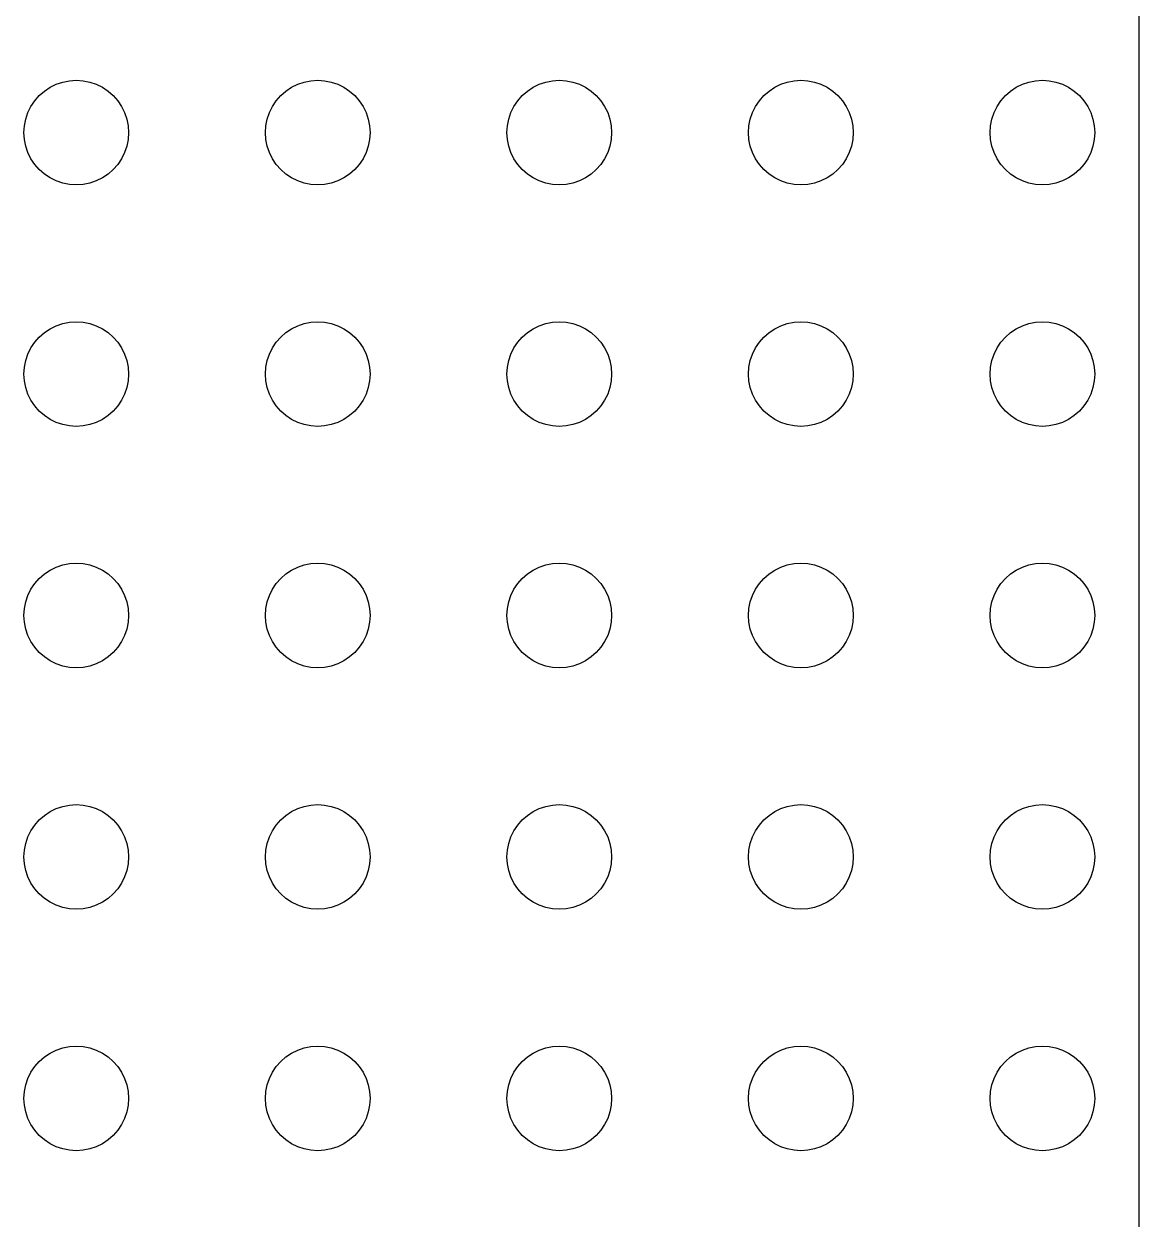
# Model space of a CAD drawing. Header units: metres. Extents: x -149 to 149, y -149 to 149.
# Drawn here: x 79.2 to 148.5, y 0 to 74.3 of the extents above; entities that cross this region are included whole.
import ezdxf

# ---------------------------------------------------------------- set-up
doc = ezdxf.new("R2010")
doc.units = ezdxf.units.M

msp = doc.modelspace()

# ---------------------------------------------------------------- linework, layer by layer
for p, q in [((148.505, -143.505), (148.505, 143.505)), ((81.2563, 70.5026), (81.6588, 70.6393)), ((81.6588, 70.6393), (82.0758, 70.7222)), ((82.0758, 70.7222), (82.5, 70.75)), ((82.5, 70.75), (82.9242, 70.7222)), ((82.9242, 70.7222), (83.3412, 70.6393)), ((83.3412, 70.6393), (83.7437, 70.5026)), ((96.2563, 70.5026), (96.6588, 70.6393)), ((96.6588, 70.6393), (97.0758, 70.7222)), ((97.0758, 70.7222), (97.5, 70.75)), ((97.5, 70.75), (97.9242, 70.7222)), ((97.9242, 70.7222), (98.3412, 70.6393)), ((98.3412, 70.6393), (98.7437, 70.5026)), ((111.256, 70.5026), (111.659, 70.6393)), ((111.659, 70.6393), (112.076, 70.7222)), ((112.076, 70.7222), (112.5, 70.75)), ((112.5, 70.75), (112.924, 70.7222)), ((112.924, 70.7222), (113.341, 70.6393)), ((113.341, 70.6393), (113.744, 70.5026)), ((126.256, 70.5026), (126.659, 70.6393)), ((126.659, 70.6393), (127.076, 70.7222)), ((127.076, 70.7222), (127.5, 70.75)), ((127.5, 70.75), (127.924, 70.7222)), ((127.924, 70.7222), (128.341, 70.6393)), ((128.341, 70.6393), (128.744, 70.5026)), ((141.256, 70.5026), (141.659, 70.6393)), ((141.659, 70.6393), (142.076, 70.7222)), ((142.076, 70.7222), (142.5, 70.75)), ((142.5, 70.75), (142.924, 70.7222)), ((142.924, 70.7222), (143.341, 70.6393)), ((143.341, 70.6393), (143.744, 70.5026)), ((79.9216, 69.4785), (80.2019, 69.7981)), ((80.2019, 69.7981), (80.5215, 70.0784)), ((80.5215, 70.0784), (80.875, 70.3146)), ((80.875, 70.3146), (81.2563, 70.5026)), ((83.7437, 70.5026), (84.125, 70.3146)), ((84.125, 70.3146), (84.4785, 70.0784)), ((84.4785, 70.0784), (84.7981, 69.7981)), ((84.7981, 69.7981), (85.0784, 69.4785)), ((94.9216, 69.4785), (95.2019, 69.7981)), ((95.2019, 69.7981), (95.5215, 70.0784)), ((95.5215, 70.0784), (95.875, 70.3146)), ((95.875, 70.3146), (96.2563, 70.5026)), ((98.7437, 70.5026), (99.125, 70.3146)), ((99.125, 70.3146), (99.4785, 70.0784)), ((99.4785, 70.0784), (99.7981, 69.7981)), ((99.7981, 69.7981), (100.078, 69.4785)), ((109.922, 69.4785), (110.202, 69.7981)), ((110.202, 69.7981), (110.522, 70.0784)), ((110.522, 70.0784), (110.875, 70.3146)), ((110.875, 70.3146), (111.256, 70.5026)), ((113.744, 70.5026), (114.125, 70.3146)), ((114.125, 70.3146), (114.478, 70.0784)), ((114.478, 70.0784), (114.798, 69.7981)), ((114.798, 69.7981), (115.078, 69.4785)), ((124.922, 69.4785), (125.202, 69.7981)), ((125.202, 69.7981), (125.522, 70.0784)), ((125.522, 70.0784), (125.875, 70.3146)), ((125.875, 70.3146), (126.256, 70.5026)), ((128.744, 70.5026), (129.125, 70.3146)), ((129.125, 70.3146), (129.478, 70.0784)), ((129.478, 70.0784), (129.798, 69.7981)), ((129.798, 69.7981), (130.078, 69.4785)), ((139.922, 69.4785), (140.202, 69.7981)), ((140.202, 69.7981), (140.522, 70.0784)), ((140.522, 70.0784), (140.875, 70.3146)), ((140.875, 70.3146), (141.256, 70.5026)), ((143.744, 70.5026), (144.125, 70.3146)), ((144.125, 70.3146), (144.478, 70.0784)), ((144.478, 70.0784), (144.798, 69.7981)), ((144.798, 69.7981), (145.078, 69.4785)), ((79.4974, 68.7437), (79.6854, 69.125)), ((79.6854, 69.125), (79.9216, 69.4785)), ((85.0784, 69.4785), (85.3146, 69.125)), ((85.3146, 69.125), (85.5026, 68.7437)), ((94.4974, 68.7437), (94.6854, 69.125)), ((94.6854, 69.125), (94.9216, 69.4785)), ((100.078, 69.4785), (100.315, 69.125)), ((100.315, 69.125), (100.503, 68.7437)), ((109.497, 68.7437), (109.685, 69.125)), ((109.685, 69.125), (109.922, 69.4785)), ((115.078, 69.4785), (115.315, 69.125)), ((115.315, 69.125), (115.503, 68.7437)), ((124.497, 68.7437), (124.685, 69.125)), ((124.685, 69.125), (124.922, 69.4785)), ((130.078, 69.4785), (130.315, 69.125)), ((130.315, 69.125), (130.503, 68.7437)), ((139.497, 68.7437), (139.685, 69.125)), ((139.685, 69.125), (139.922, 69.4785)), ((145.078, 69.4785), (145.315, 69.125)), ((145.315, 69.125), (145.503, 68.7437)), ((79.2778, 67.9242), (79.3607, 68.3412)), ((79.3607, 68.3412), (79.4974, 68.7437)), ((85.5026, 68.7437), (85.6393, 68.3412)), ((85.6393, 68.3412), (85.7222, 67.9242)), ((94.2778, 67.9242), (94.3607, 68.3412)), ((94.3607, 68.3412), (94.4974, 68.7437)), ((100.503, 68.7437), (100.639, 68.3412)), ((100.639, 68.3412), (100.722, 67.9242)), ((109.278, 67.9242), (109.361, 68.3412)), ((109.361, 68.3412), (109.497, 68.7437)), ((115.503, 68.7437), (115.639, 68.3412)), ((115.639, 68.3412), (115.722, 67.9242)), ((124.278, 67.9242), (124.361, 68.3412)), ((124.361, 68.3412), (124.497, 68.7437)), ((130.503, 68.7437), (130.639, 68.3412)), ((130.639, 68.3412), (130.722, 67.9242)), ((139.278, 67.9242), (139.361, 68.3412)), ((139.361, 68.3412), (139.497, 68.7437)), ((145.503, 68.7437), (145.639, 68.3412)), ((145.639, 68.3412), (145.722, 67.9242)), ((79.25, 67.5), (79.2778, 67.9242)), ((85.7222, 67.9242), (85.75, 67.5)), ((94.25, 67.5), (94.2778, 67.9242)), ((100.722, 67.9242), (100.75, 67.5)), ((109.25, 67.5), (109.278, 67.9242)), ((115.722, 67.9242), (115.75, 67.5)), ((124.25, 67.5), (124.278, 67.9242)), ((130.722, 67.9242), (130.75, 67.5)), ((139.25, 67.5), (139.278, 67.9242)), ((145.722, 67.9242), (145.75, 67.5)), ((79.2778, 67.0758), (79.25, 67.5)), ((79.3607, 66.6588), (79.2778, 67.0758)), ((85.7222, 67.0758), (85.6393, 66.6588)), ((85.75, 67.5), (85.7222, 67.0758)), ((94.2778, 67.0758), (94.25, 67.5)), ((94.3607, 66.6588), (94.2778, 67.0758)), ((100.722, 67.0758), (100.639, 66.6588)), ((100.75, 67.5), (100.722, 67.0758)), ((109.278, 67.0758), (109.25, 67.5)), ((109.361, 66.6588), (109.278, 67.0758)), ((115.722, 67.0758), (115.639, 66.6588)), ((115.75, 67.5), (115.722, 67.0758)), ((124.278, 67.0758), (124.25, 67.5)), ((124.361, 66.6588), (124.278, 67.0758)), ((130.722, 67.0758), (130.639, 66.6588)), ((130.75, 67.5), (130.722, 67.0758)), ((139.278, 67.0758), (139.25, 67.5)), ((139.361, 66.6588), (139.278, 67.0758)), ((145.722, 67.0758), (145.639, 66.6588)), ((145.75, 67.5), (145.722, 67.0758)), ((79.4974, 66.2563), (79.3607, 66.6588)), ((79.6854, 65.875), (79.4974, 66.2563)), ((85.5026, 66.2563), (85.3146, 65.875)), ((85.6393, 66.6588), (85.5026, 66.2563)), ((94.4974, 66.2563), (94.3607, 66.6588)), ((94.6854, 65.875), (94.4974, 66.2563)), ((100.503, 66.2563), (100.315, 65.875)), ((100.639, 66.6588), (100.503, 66.2563)), ((109.497, 66.2563), (109.361, 66.6588)), ((109.685, 65.875), (109.497, 66.2563)), ((115.503, 66.2563), (115.315, 65.875)), ((115.639, 66.6588), (115.503, 66.2563)), ((124.497, 66.2563), (124.361, 66.6588)), ((124.685, 65.875), (124.497, 66.2563)), ((130.503, 66.2563), (130.315, 65.875)), ((130.639, 66.6588), (130.503, 66.2563)), ((139.497, 66.2563), (139.361, 66.6588)), ((139.685, 65.875), (139.497, 66.2563)), ((145.503, 66.2563), (145.315, 65.875)), ((145.639, 66.6588), (145.503, 66.2563)), ((79.9216, 65.5215), (79.6854, 65.875)), ((80.2019, 65.2019), (79.9216, 65.5215)), ((85.0784, 65.5215), (84.7981, 65.2019)), ((85.3146, 65.875), (85.0784, 65.5215)), ((94.9216, 65.5215), (94.6854, 65.875)), ((95.2019, 65.2019), (94.9216, 65.5215)), ((100.078, 65.5215), (99.7981, 65.2019)), ((100.315, 65.875), (100.078, 65.5215)), ((109.922, 65.5215), (109.685, 65.875)), ((110.202, 65.2019), (109.922, 65.5215)), ((115.078, 65.5215), (114.798, 65.2019)), ((115.315, 65.875), (115.078, 65.5215)), ((124.922, 65.5215), (124.685, 65.875)), ((125.202, 65.2019), (124.922, 65.5215)), ((130.078, 65.5215), (129.798, 65.2019)), ((130.315, 65.875), (130.078, 65.5215)), ((139.922, 65.5215), (139.685, 65.875)), ((140.202, 65.2019), (139.922, 65.5215)), ((145.078, 65.5215), (144.798, 65.2019)), ((145.315, 65.875), (145.078, 65.5215)), ((80.5215, 64.9216), (80.2019, 65.2019)), ((80.875, 64.6854), (80.5215, 64.9216)), ((81.2563, 64.4974), (80.875, 64.6854)), ((84.125, 64.6854), (83.7437, 64.4974)), ((84.4785, 64.9216), (84.125, 64.6854)), ((84.7981, 65.2019), (84.4785, 64.9216)), ((95.5215, 64.9216), (95.2019, 65.2019)), ((95.875, 64.6854), (95.5215, 64.9216)), ((96.2563, 64.4974), (95.875, 64.6854)), ((99.125, 64.6854), (98.7437, 64.4974)), ((99.4785, 64.9216), (99.125, 64.6854)), ((99.7981, 65.2019), (99.4785, 64.9216)), ((110.522, 64.9216), (110.202, 65.2019)), ((110.875, 64.6854), (110.522, 64.9216)), ((111.256, 64.4974), (110.875, 64.6854)), ((114.125, 64.6854), (113.744, 64.4974)), ((114.478, 64.9216), (114.125, 64.6854)), ((114.798, 65.2019), (114.478, 64.9216)), ((125.522, 64.9216), (125.202, 65.2019)), ((125.875, 64.6854), (125.522, 64.9216)), ((126.256, 64.4974), (125.875, 64.6854)), ((129.125, 64.6854), (128.744, 64.4974)), ((129.478, 64.9216), (129.125, 64.6854)), ((129.798, 65.2019), (129.478, 64.9216)), ((140.522, 64.9216), (140.202, 65.2019)), ((140.875, 64.6854), (140.522, 64.9216)), ((141.256, 64.4974), (140.875, 64.6854)), ((144.125, 64.6854), (143.744, 64.4974)), ((144.478, 64.9216), (144.125, 64.6854)), ((144.798, 65.2019), (144.478, 64.9216)), ((81.6588, 64.3607), (81.2563, 64.4974)), ((82.0758, 64.2778), (81.6588, 64.3607)), ((82.5, 64.25), (82.0758, 64.2778)), ((82.9242, 64.2778), (82.5, 64.25)), ((83.3412, 64.3607), (82.9242, 64.2778)), ((83.7437, 64.4974), (83.3412, 64.3607)), ((96.6588, 64.3607), (96.2563, 64.4974)), ((97.0758, 64.2778), (96.6588, 64.3607)), ((97.5, 64.25), (97.0758, 64.2778)), ((97.9242, 64.2778), (97.5, 64.25)), ((98.3412, 64.3607), (97.9242, 64.2778)), ((98.7437, 64.4974), (98.3412, 64.3607)), ((111.659, 64.3607), (111.256, 64.4974)), ((112.076, 64.2778), (111.659, 64.3607)), ((112.5, 64.25), (112.076, 64.2778)), ((112.924, 64.2778), (112.5, 64.25)), ((113.341, 64.3607), (112.924, 64.2778)), ((113.744, 64.4974), (113.341, 64.3607)), ((126.659, 64.3607), (126.256, 64.4974)), ((127.076, 64.2778), (126.659, 64.3607)), ((127.5, 64.25), (127.076, 64.2778)), ((127.924, 64.2778), (127.5, 64.25)), ((128.341, 64.3607), (127.924, 64.2778)), ((128.744, 64.4974), (128.341, 64.3607)), ((141.659, 64.3607), (141.256, 64.4974)), ((142.076, 64.2778), (141.659, 64.3607)), ((142.5, 64.25), (142.076, 64.2778)), ((142.924, 64.2778), (142.5, 64.25)), ((143.341, 64.3607), (142.924, 64.2778)), ((143.744, 64.4974), (143.341, 64.3607)), ((81.6588, 55.6393), (82.0758, 55.7222)), ((82.0758, 55.7222), (82.5, 55.75)), ((82.5, 55.75), (82.9242, 55.7222)), ((82.9242, 55.7222), (83.3412, 55.6393)), ((96.6588, 55.6393), (97.0758, 55.7222)), ((97.0758, 55.7222), (97.5, 55.75)), ((97.5, 55.75), (97.9242, 55.7222)), ((97.9242, 55.7222), (98.3412, 55.6393)), ((111.659, 55.6393), (112.076, 55.7222)), ((112.076, 55.7222), (112.5, 55.75)), ((112.5, 55.75), (112.924, 55.7222)), ((112.924, 55.7222), (113.341, 55.6393)), ((126.659, 55.6393), (127.076, 55.7222)), ((127.076, 55.7222), (127.5, 55.75)), ((127.5, 55.75), (127.924, 55.7222)), ((127.924, 55.7222), (128.341, 55.6393)), ((141.659, 55.6393), (142.076, 55.7222)), ((142.076, 55.7222), (142.5, 55.75)), ((142.5, 55.75), (142.924, 55.7222)), ((142.924, 55.7222), (143.341, 55.6393)), ((80.2019, 54.7981), (80.5215, 55.0784)), ((80.5215, 55.0784), (80.875, 55.3146)), ((80.875, 55.3146), (81.2563, 55.5026)), ((81.2563, 55.5026), (81.6588, 55.6393)), ((83.3412, 55.6393), (83.7437, 55.5026)), ((83.7437, 55.5026), (84.125, 55.3146)), ((84.125, 55.3146), (84.4785, 55.0784)), ((84.4785, 55.0784), (84.7981, 54.7981)), ((95.2019, 54.7981), (95.5215, 55.0784)), ((95.5215, 55.0784), (95.875, 55.3146)), ((95.875, 55.3146), (96.2563, 55.5026)), ((96.2563, 55.5026), (96.6588, 55.6393)), ((98.3412, 55.6393), (98.7437, 55.5026)), ((98.7437, 55.5026), (99.125, 55.3146)), ((99.125, 55.3146), (99.4785, 55.0784)), ((99.4785, 55.0784), (99.7981, 54.7981)), ((110.202, 54.7981), (110.522, 55.0784)), ((110.522, 55.0784), (110.875, 55.3146)), ((110.875, 55.3146), (111.256, 55.5026)), ((111.256, 55.5026), (111.659, 55.6393)), ((113.341, 55.6393), (113.744, 55.5026)), ((113.744, 55.5026), (114.125, 55.3146)), ((114.125, 55.3146), (114.478, 55.0784)), ((114.478, 55.0784), (114.798, 54.7981)), ((125.202, 54.7981), (125.522, 55.0784)), ((125.522, 55.0784), (125.875, 55.3146)), ((125.875, 55.3146), (126.256, 55.5026)), ((126.256, 55.5026), (126.659, 55.6393)), ((128.341, 55.6393), (128.744, 55.5026)), ((128.744, 55.5026), (129.125, 55.3146)), ((129.125, 55.3146), (129.478, 55.0784)), ((129.478, 55.0784), (129.798, 54.7981)), ((140.202, 54.7981), (140.522, 55.0784)), ((140.522, 55.0784), (140.875, 55.3146)), ((140.875, 55.3146), (141.256, 55.5026)), ((141.256, 55.5026), (141.659, 55.6393)), ((143.341, 55.6393), (143.744, 55.5026)), ((143.744, 55.5026), (144.125, 55.3146)), ((144.125, 55.3146), (144.478, 55.0784)), ((144.478, 55.0784), (144.798, 54.7981)), ((79.6854, 54.125), (79.9216, 54.4785)), ((79.9216, 54.4785), (80.2019, 54.7981)), ((84.7981, 54.7981), (85.0784, 54.4785)), ((85.0784, 54.4785), (85.3146, 54.125)), ((94.6854, 54.125), (94.9216, 54.4785)), ((94.9216, 54.4785), (95.2019, 54.7981)), ((99.7981, 54.7981), (100.078, 54.4785)), ((100.078, 54.4785), (100.315, 54.125)), ((109.685, 54.125), (109.922, 54.4785)), ((109.922, 54.4785), (110.202, 54.7981)), ((114.798, 54.7981), (115.078, 54.4785)), ((115.078, 54.4785), (115.315, 54.125)), ((124.685, 54.125), (124.922, 54.4785)), ((124.922, 54.4785), (125.202, 54.7981)), ((129.798, 54.7981), (130.078, 54.4785)), ((130.078, 54.4785), (130.315, 54.125)), ((139.685, 54.125), (139.922, 54.4785)), ((139.922, 54.4785), (140.202, 54.7981)), ((144.798, 54.7981), (145.078, 54.4785)), ((145.078, 54.4785), (145.315, 54.125)), ((79.3607, 53.3412), (79.4974, 53.7437)), ((79.4974, 53.7437), (79.6854, 54.125)), ((85.3146, 54.125), (85.5026, 53.7437)), ((85.5026, 53.7437), (85.6393, 53.3412)), ((94.3607, 53.3412), (94.4974, 53.7437)), ((94.4974, 53.7437), (94.6854, 54.125)), ((100.315, 54.125), (100.503, 53.7437)), ((100.503, 53.7437), (100.639, 53.3412)), ((109.361, 53.3412), (109.497, 53.7437)), ((109.497, 53.7437), (109.685, 54.125)), ((115.315, 54.125), (115.503, 53.7437)), ((115.503, 53.7437), (115.639, 53.3412)), ((124.361, 53.3412), (124.497, 53.7437)), ((124.497, 53.7437), (124.685, 54.125)), ((130.315, 54.125), (130.503, 53.7437)), ((130.503, 53.7437), (130.639, 53.3412)), ((139.361, 53.3412), (139.497, 53.7437)), ((139.497, 53.7437), (139.685, 54.125)), ((145.315, 54.125), (145.503, 53.7437)), ((145.503, 53.7437), (145.639, 53.3412)), ((79.25, 52.5), (79.2778, 52.9242)), ((79.2778, 52.9242), (79.3607, 53.3412)), ((85.6393, 53.3412), (85.7222, 52.9242)), ((85.7222, 52.9242), (85.75, 52.5)), ((94.25, 52.5), (94.2778, 52.9242)), ((94.2778, 52.9242), (94.3607, 53.3412)), ((100.639, 53.3412), (100.722, 52.9242)), ((100.722, 52.9242), (100.75, 52.5)), ((109.25, 52.5), (109.278, 52.9242)), ((109.278, 52.9242), (109.361, 53.3412)), ((115.639, 53.3412), (115.722, 52.9242)), ((115.722, 52.9242), (115.75, 52.5)), ((124.25, 52.5), (124.278, 52.9242)), ((124.278, 52.9242), (124.361, 53.3412)), ((130.639, 53.3412), (130.722, 52.9242)), ((130.722, 52.9242), (130.75, 52.5)), ((139.25, 52.5), (139.278, 52.9242)), ((139.278, 52.9242), (139.361, 53.3412)), ((145.639, 53.3412), (145.722, 52.9242)), ((145.722, 52.9242), (145.75, 52.5)), ((79.2778, 52.0758), (79.25, 52.5)), ((79.3607, 51.6588), (79.2778, 52.0758)), ((85.7222, 52.0758), (85.6393, 51.6588)), ((85.75, 52.5), (85.7222, 52.0758)), ((94.2778, 52.0758), (94.25, 52.5)), ((94.3607, 51.6588), (94.2778, 52.0758)), ((100.722, 52.0758), (100.639, 51.6588)), ((100.75, 52.5), (100.722, 52.0758)), ((109.278, 52.0758), (109.25, 52.5)), ((109.361, 51.6588), (109.278, 52.0758)), ((115.722, 52.0758), (115.639, 51.6588)), ((115.75, 52.5), (115.722, 52.0758)), ((124.278, 52.0758), (124.25, 52.5)), ((124.361, 51.6588), (124.278, 52.0758)), ((130.722, 52.0758), (130.639, 51.6588)), ((130.75, 52.5), (130.722, 52.0758)), ((139.278, 52.0758), (139.25, 52.5)), ((139.361, 51.6588), (139.278, 52.0758)), ((145.722, 52.0758), (145.639, 51.6588)), ((145.75, 52.5), (145.722, 52.0758)), ((79.4974, 51.2563), (79.3607, 51.6588)), ((79.6854, 50.875), (79.4974, 51.2563)), ((85.5026, 51.2563), (85.3146, 50.875)), ((85.6393, 51.6588), (85.5026, 51.2563)), ((94.4974, 51.2563), (94.3607, 51.6588)), ((94.6854, 50.875), (94.4974, 51.2563)), ((100.503, 51.2563), (100.315, 50.875)), ((100.639, 51.6588), (100.503, 51.2563)), ((109.497, 51.2563), (109.361, 51.6588)), ((109.685, 50.875), (109.497, 51.2563)), ((115.503, 51.2563), (115.315, 50.875)), ((115.639, 51.6588), (115.503, 51.2563)), ((124.497, 51.2563), (124.361, 51.6588)), ((124.685, 50.875), (124.497, 51.2563)), ((130.503, 51.2563), (130.315, 50.875)), ((130.639, 51.6588), (130.503, 51.2563)), ((139.497, 51.2563), (139.361, 51.6588)), ((139.685, 50.875), (139.497, 51.2563)), ((145.503, 51.2563), (145.315, 50.875)), ((145.639, 51.6588), (145.503, 51.2563)), ((79.9216, 50.5215), (79.6854, 50.875)), ((80.2019, 50.2019), (79.9216, 50.5215)), ((85.0784, 50.5215), (84.7981, 50.2019)), ((85.3146, 50.875), (85.0784, 50.5215)), ((94.9216, 50.5215), (94.6854, 50.875)), ((95.2019, 50.2019), (94.9216, 50.5215)), ((100.078, 50.5215), (99.7981, 50.2019)), ((100.315, 50.875), (100.078, 50.5215)), ((109.922, 50.5215), (109.685, 50.875)), ((110.202, 50.2019), (109.922, 50.5215)), ((115.078, 50.5215), (114.798, 50.2019)), ((115.315, 50.875), (115.078, 50.5215)), ((124.922, 50.5215), (124.685, 50.875)), ((125.202, 50.2019), (124.922, 50.5215)), ((130.078, 50.5215), (129.798, 50.2019)), ((130.315, 50.875), (130.078, 50.5215)), ((139.922, 50.5215), (139.685, 50.875)), ((140.202, 50.2019), (139.922, 50.5215)), ((145.078, 50.5215), (144.798, 50.2019)), ((145.315, 50.875), (145.078, 50.5215)), ((80.5215, 49.9216), (80.2019, 50.2019)), ((80.875, 49.6854), (80.5215, 49.9216)), ((84.4785, 49.9216), (84.125, 49.6854)), ((84.7981, 50.2019), (84.4785, 49.9216)), ((95.5215, 49.9216), (95.2019, 50.2019)), ((95.875, 49.6854), (95.5215, 49.9216)), ((99.4785, 49.9216), (99.125, 49.6854)), ((99.7981, 50.2019), (99.4785, 49.9216)), ((110.522, 49.9216), (110.202, 50.2019)), ((110.875, 49.6854), (110.522, 49.9216)), ((114.478, 49.9216), (114.125, 49.6854)), ((114.798, 50.2019), (114.478, 49.9216)), ((125.522, 49.9216), (125.202, 50.2019)), ((125.875, 49.6854), (125.522, 49.9216)), ((129.478, 49.9216), (129.125, 49.6854)), ((129.798, 50.2019), (129.478, 49.9216)), ((140.522, 49.9216), (140.202, 50.2019)), ((140.875, 49.6854), (140.522, 49.9216)), ((144.478, 49.9216), (144.125, 49.6854)), ((144.798, 50.2019), (144.478, 49.9216)), ((81.2563, 49.4974), (80.875, 49.6854)), ((81.6588, 49.3607), (81.2563, 49.4974)), ((82.0758, 49.2778), (81.6588, 49.3607)), ((82.5, 49.25), (82.0758, 49.2778)), ((82.9242, 49.2778), (82.5, 49.25)), ((83.3412, 49.3607), (82.9242, 49.2778)), ((83.7437, 49.4974), (83.3412, 49.3607)), ((84.125, 49.6854), (83.7437, 49.4974)), ((96.2563, 49.4974), (95.875, 49.6854)), ((96.6588, 49.3607), (96.2563, 49.4974)), ((97.0758, 49.2778), (96.6588, 49.3607)), ((97.5, 49.25), (97.0758, 49.2778)), ((97.9242, 49.2778), (97.5, 49.25)), ((98.3412, 49.3607), (97.9242, 49.2778)), ((98.7437, 49.4974), (98.3412, 49.3607)), ((99.125, 49.6854), (98.7437, 49.4974)), ((111.256, 49.4974), (110.875, 49.6854)), ((111.659, 49.3607), (111.256, 49.4974)), ((112.076, 49.2778), (111.659, 49.3607)), ((112.5, 49.25), (112.076, 49.2778)), ((112.924, 49.2778), (112.5, 49.25)), ((113.341, 49.3607), (112.924, 49.2778)), ((113.744, 49.4974), (113.341, 49.3607)), ((114.125, 49.6854), (113.744, 49.4974)), ((126.256, 49.4974), (125.875, 49.6854)), ((126.659, 49.3607), (126.256, 49.4974)), ((127.076, 49.2778), (126.659, 49.3607)), ((127.5, 49.25), (127.076, 49.2778)), ((127.924, 49.2778), (127.5, 49.25)), ((128.341, 49.3607), (127.924, 49.2778)), ((128.744, 49.4974), (128.341, 49.3607)), ((129.125, 49.6854), (128.744, 49.4974)), ((141.256, 49.4974), (140.875, 49.6854)), ((141.659, 49.3607), (141.256, 49.4974)), ((142.076, 49.2778), (141.659, 49.3607)), ((142.5, 49.25), (142.076, 49.2778)), ((142.924, 49.2778), (142.5, 49.25)), ((143.341, 49.3607), (142.924, 49.2778)), ((143.744, 49.4974), (143.341, 49.3607)), ((144.125, 49.6854), (143.744, 49.4974)), ((80.5215, 40.0784), (80.875, 40.3146)), ((80.875, 40.3146), (81.2563, 40.5026)), ((81.2563, 40.5026), (81.6588, 40.6393)), ((81.6588, 40.6393), (82.0758, 40.7222)), ((82.0758, 40.7222), (82.5, 40.75)), ((82.5, 40.75), (82.9242, 40.7222)), ((82.9242, 40.7222), (83.3412, 40.6393)), ((83.3412, 40.6393), (83.7437, 40.5026)), ((83.7437, 40.5026), (84.125, 40.3146)), ((84.125, 40.3146), (84.4785, 40.0784)), ((95.5215, 40.0784), (95.875, 40.3146)), ((95.875, 40.3146), (96.2563, 40.5026)), ((96.2563, 40.5026), (96.6588, 40.6393)), ((96.6588, 40.6393), (97.0758, 40.7222)), ((97.0758, 40.7222), (97.5, 40.75)), ((97.5, 40.75), (97.9242, 40.7222)), ((97.9242, 40.7222), (98.3412, 40.6393)), ((98.3412, 40.6393), (98.7437, 40.5026)), ((98.7437, 40.5026), (99.125, 40.3146)), ((99.125, 40.3146), (99.4785, 40.0784)), ((110.522, 40.0784), (110.875, 40.3146)), ((110.875, 40.3146), (111.256, 40.5026)), ((111.256, 40.5026), (111.659, 40.6393)), ((111.659, 40.6393), (112.076, 40.7222)), ((112.076, 40.7222), (112.5, 40.75)), ((112.5, 40.75), (112.924, 40.7222)), ((112.924, 40.7222), (113.341, 40.6393)), ((113.341, 40.6393), (113.744, 40.5026)), ((113.744, 40.5026), (114.125, 40.3146)), ((114.125, 40.3146), (114.478, 40.0784)), ((125.522, 40.0784), (125.875, 40.3146)), ((125.875, 40.3146), (126.256, 40.5026)), ((126.256, 40.5026), (126.659, 40.6393)), ((126.659, 40.6393), (127.076, 40.7222)), ((127.076, 40.7222), (127.5, 40.75)), ((127.5, 40.75), (127.924, 40.7222)), ((127.924, 40.7222), (128.341, 40.6393)), ((128.341, 40.6393), (128.744, 40.5026)), ((128.744, 40.5026), (129.125, 40.3146)), ((129.125, 40.3146), (129.478, 40.0784)), ((140.522, 40.0784), (140.875, 40.3146)), ((140.875, 40.3146), (141.256, 40.5026)), ((141.256, 40.5026), (141.659, 40.6393)), ((141.659, 40.6393), (142.076, 40.7222)), ((142.076, 40.7222), (142.5, 40.75)), ((142.5, 40.75), (142.924, 40.7222)), ((142.924, 40.7222), (143.341, 40.6393)), ((143.341, 40.6393), (143.744, 40.5026)), ((143.744, 40.5026), (144.125, 40.3146)), ((144.125, 40.3146), (144.478, 40.0784)), ((79.6854, 39.125), (79.9216, 39.4785)), ((79.9216, 39.4785), (80.2019, 39.7981)), ((80.2019, 39.7981), (80.5215, 40.0784)), ((84.4785, 40.0784), (84.7981, 39.7981)), ((84.7981, 39.7981), (85.0784, 39.4785)), ((85.0784, 39.4785), (85.3146, 39.125)), ((94.6854, 39.125), (94.9216, 39.4785)), ((94.9216, 39.4785), (95.2019, 39.7981)), ((95.2019, 39.7981), (95.5215, 40.0784)), ((99.4785, 40.0784), (99.7981, 39.7981)), ((99.7981, 39.7981), (100.078, 39.4785)), ((100.078, 39.4785), (100.315, 39.125)), ((109.685, 39.125), (109.922, 39.4785)), ((109.922, 39.4785), (110.202, 39.7981)), ((110.202, 39.7981), (110.522, 40.0784)), ((114.478, 40.0784), (114.798, 39.7981)), ((114.798, 39.7981), (115.078, 39.4785)), ((115.078, 39.4785), (115.315, 39.125)), ((124.685, 39.125), (124.922, 39.4785)), ((124.922, 39.4785), (125.202, 39.7981)), ((125.202, 39.7981), (125.522, 40.0784)), ((129.478, 40.0784), (129.798, 39.7981)), ((129.798, 39.7981), (130.078, 39.4785)), ((130.078, 39.4785), (130.315, 39.125)), ((139.685, 39.125), (139.922, 39.4785)), ((139.922, 39.4785), (140.202, 39.7981)), ((140.202, 39.7981), (140.522, 40.0784)), ((144.478, 40.0784), (144.798, 39.7981)), ((144.798, 39.7981), (145.078, 39.4785)), ((145.078, 39.4785), (145.315, 39.125)), ((79.3607, 38.3412), (79.4974, 38.7437)), ((79.4974, 38.7437), (79.6854, 39.125)), ((85.3146, 39.125), (85.5026, 38.7437)), ((85.5026, 38.7437), (85.6393, 38.3412)), ((94.3607, 38.3412), (94.4974, 38.7437)), ((94.4974, 38.7437), (94.6854, 39.125)), ((100.315, 39.125), (100.503, 38.7437)), ((100.503, 38.7437), (100.639, 38.3412)), ((109.361, 38.3412), (109.497, 38.7437)), ((109.497, 38.7437), (109.685, 39.125)), ((115.315, 39.125), (115.503, 38.7437)), ((115.503, 38.7437), (115.639, 38.3412)), ((124.361, 38.3412), (124.497, 38.7437)), ((124.497, 38.7437), (124.685, 39.125)), ((130.315, 39.125), (130.503, 38.7437)), ((130.503, 38.7437), (130.639, 38.3412)), ((139.361, 38.3412), (139.497, 38.7437)), ((139.497, 38.7437), (139.685, 39.125)), ((145.315, 39.125), (145.503, 38.7437)), ((145.503, 38.7437), (145.639, 38.3412)), ((79.25, 37.5), (79.2778, 37.9242)), ((79.2778, 37.9242), (79.3607, 38.3412)), ((85.6393, 38.3412), (85.7222, 37.9242)), ((85.7222, 37.9242), (85.75, 37.5)), ((94.25, 37.5), (94.2778, 37.9242)), ((94.2778, 37.9242), (94.3607, 38.3412)), ((100.639, 38.3412), (100.722, 37.9242)), ((100.722, 37.9242), (100.75, 37.5)), ((109.25, 37.5), (109.278, 37.9242)), ((109.278, 37.9242), (109.361, 38.3412)), ((115.639, 38.3412), (115.722, 37.9242)), ((115.722, 37.9242), (115.75, 37.5)), ((124.25, 37.5), (124.278, 37.9242)), ((124.278, 37.9242), (124.361, 38.3412)), ((130.639, 38.3412), (130.722, 37.9242)), ((130.722, 37.9242), (130.75, 37.5)), ((139.25, 37.5), (139.278, 37.9242)), ((139.278, 37.9242), (139.361, 38.3412)), ((145.639, 38.3412), (145.722, 37.9242)), ((145.722, 37.9242), (145.75, 37.5)), ((79.2778, 37.0758), (79.25, 37.5)), ((85.75, 37.5), (85.7222, 37.0758)), ((94.2778, 37.0758), (94.25, 37.5)), ((100.75, 37.5), (100.722, 37.0758)), ((109.278, 37.0758), (109.25, 37.5)), ((115.75, 37.5), (115.722, 37.0758)), ((124.278, 37.0758), (124.25, 37.5)), ((130.75, 37.5), (130.722, 37.0758)), ((139.278, 37.0758), (139.25, 37.5)), ((145.75, 37.5), (145.722, 37.0758)), ((79.3607, 36.6588), (79.2778, 37.0758)), ((79.4974, 36.2563), (79.3607, 36.6588)), ((85.6393, 36.6588), (85.5026, 36.2563)), ((85.7222, 37.0758), (85.6393, 36.6588)), ((94.3607, 36.6588), (94.2778, 37.0758)), ((94.4974, 36.2563), (94.3607, 36.6588)), ((100.639, 36.6588), (100.503, 36.2563)), ((100.722, 37.0758), (100.639, 36.6588)), ((109.361, 36.6588), (109.278, 37.0758)), ((109.497, 36.2563), (109.361, 36.6588)), ((115.639, 36.6588), (115.503, 36.2563)), ((115.722, 37.0758), (115.639, 36.6588)), ((124.361, 36.6588), (124.278, 37.0758)), ((124.497, 36.2563), (124.361, 36.6588)), ((130.639, 36.6588), (130.503, 36.2563)), ((130.722, 37.0758), (130.639, 36.6588)), ((139.361, 36.6588), (139.278, 37.0758)), ((139.497, 36.2563), (139.361, 36.6588)), ((145.639, 36.6588), (145.503, 36.2563)), ((145.722, 37.0758), (145.639, 36.6588)), ((79.6854, 35.875), (79.4974, 36.2563)), ((79.9216, 35.5215), (79.6854, 35.875)), ((85.3146, 35.875), (85.0784, 35.5215)), ((85.5026, 36.2563), (85.3146, 35.875)), ((94.6854, 35.875), (94.4974, 36.2563)), ((94.9216, 35.5215), (94.6854, 35.875)), ((100.315, 35.875), (100.078, 35.5215)), ((100.503, 36.2563), (100.315, 35.875)), ((109.685, 35.875), (109.497, 36.2563)), ((109.922, 35.5215), (109.685, 35.875)), ((115.315, 35.875), (115.078, 35.5215)), ((115.503, 36.2563), (115.315, 35.875)), ((124.685, 35.875), (124.497, 36.2563)), ((124.922, 35.5215), (124.685, 35.875)), ((130.315, 35.875), (130.078, 35.5215)), ((130.503, 36.2563), (130.315, 35.875)), ((139.685, 35.875), (139.497, 36.2563)), ((139.922, 35.5215), (139.685, 35.875)), ((145.315, 35.875), (145.078, 35.5215)), ((145.503, 36.2563), (145.315, 35.875)), ((80.2019, 35.2019), (79.9216, 35.5215)), ((80.5215, 34.9216), (80.2019, 35.2019)), ((80.875, 34.6854), (80.5215, 34.9216)), ((84.4785, 34.9216), (84.125, 34.6854)), ((84.7981, 35.2019), (84.4785, 34.9216)), ((85.0784, 35.5215), (84.7981, 35.2019)), ((95.2019, 35.2019), (94.9216, 35.5215)), ((95.5215, 34.9216), (95.2019, 35.2019)), ((95.875, 34.6854), (95.5215, 34.9216)), ((99.4785, 34.9216), (99.125, 34.6854)), ((99.7981, 35.2019), (99.4785, 34.9216)), ((100.078, 35.5215), (99.7981, 35.2019)), ((110.202, 35.2019), (109.922, 35.5215)), ((110.522, 34.9216), (110.202, 35.2019)), ((110.875, 34.6854), (110.522, 34.9216)), ((114.478, 34.9216), (114.125, 34.6854)), ((114.798, 35.2019), (114.478, 34.9216)), ((115.078, 35.5215), (114.798, 35.2019)), ((125.202, 35.2019), (124.922, 35.5215)), ((125.522, 34.9216), (125.202, 35.2019)), ((125.875, 34.6854), (125.522, 34.9216)), ((129.478, 34.9216), (129.125, 34.6854)), ((129.798, 35.2019), (129.478, 34.9216)), ((130.078, 35.5215), (129.798, 35.2019)), ((140.202, 35.2019), (139.922, 35.5215)), ((140.522, 34.9216), (140.202, 35.2019)), ((140.875, 34.6854), (140.522, 34.9216)), ((144.478, 34.9216), (144.125, 34.6854)), ((144.798, 35.2019), (144.478, 34.9216)), ((145.078, 35.5215), (144.798, 35.2019)), ((81.2563, 34.4974), (80.875, 34.6854)), ((81.6588, 34.3607), (81.2563, 34.4974)), ((82.0758, 34.2778), (81.6588, 34.3607)), ((82.5, 34.25), (82.0758, 34.2778)), ((82.9242, 34.2778), (82.5, 34.25)), ((83.3412, 34.3607), (82.9242, 34.2778)), ((83.7437, 34.4974), (83.3412, 34.3607)), ((84.125, 34.6854), (83.7437, 34.4974)), ((96.2563, 34.4974), (95.875, 34.6854)), ((96.6588, 34.3607), (96.2563, 34.4974)), ((97.0758, 34.2778), (96.6588, 34.3607)), ((97.5, 34.25), (97.0758, 34.2778)), ((97.9242, 34.2778), (97.5, 34.25)), ((98.3412, 34.3607), (97.9242, 34.2778)), ((98.7437, 34.4974), (98.3412, 34.3607)), ((99.125, 34.6854), (98.7437, 34.4974)), ((111.256, 34.4974), (110.875, 34.6854)), ((111.659, 34.3607), (111.256, 34.4974)), ((112.076, 34.2778), (111.659, 34.3607)), ((112.5, 34.25), (112.076, 34.2778)), ((112.924, 34.2778), (112.5, 34.25)), ((113.341, 34.3607), (112.924, 34.2778)), ((113.744, 34.4974), (113.341, 34.3607)), ((114.125, 34.6854), (113.744, 34.4974)), ((126.256, 34.4974), (125.875, 34.6854)), ((126.659, 34.3607), (126.256, 34.4974)), ((127.076, 34.2778), (126.659, 34.3607)), ((127.5, 34.25), (127.076, 34.2778)), ((127.924, 34.2778), (127.5, 34.25)), ((128.341, 34.3607), (127.924, 34.2778)), ((128.744, 34.4974), (128.341, 34.3607)), ((129.125, 34.6854), (128.744, 34.4974)), ((141.256, 34.4974), (140.875, 34.6854)), ((141.659, 34.3607), (141.256, 34.4974)), ((142.076, 34.2778), (141.659, 34.3607)), ((142.5, 34.25), (142.076, 34.2778)), ((142.924, 34.2778), (142.5, 34.25)), ((143.341, 34.3607), (142.924, 34.2778)), ((143.744, 34.4974), (143.341, 34.3607)), ((144.125, 34.6854), (143.744, 34.4974)), ((80.5215, 25.0784), (80.875, 25.3146)), ((80.875, 25.3146), (81.2563, 25.5026)), ((81.2563, 25.5026), (81.6588, 25.6393)), ((81.6588, 25.6393), (82.0758, 25.7222)), ((82.0758, 25.7222), (82.5, 25.75)), ((82.5, 25.75), (82.9242, 25.7222)), ((82.9242, 25.7222), (83.3412, 25.6393)), ((83.3412, 25.6393), (83.7437, 25.5026)), ((83.7437, 25.5026), (84.125, 25.3146)), ((84.125, 25.3146), (84.4785, 25.0784)), ((95.5215, 25.0784), (95.875, 25.3146)), ((95.875, 25.3146), (96.2563, 25.5026)), ((96.2563, 25.5026), (96.6588, 25.6393)), ((96.6588, 25.6393), (97.0758, 25.7222)), ((97.0758, 25.7222), (97.5, 25.75)), ((97.5, 25.75), (97.9242, 25.7222)), ((97.9242, 25.7222), (98.3412, 25.6393)), ((98.3412, 25.6393), (98.7437, 25.5026)), ((98.7437, 25.5026), (99.125, 25.3146)), ((99.125, 25.3146), (99.4785, 25.0784)), ((110.522, 25.0784), (110.875, 25.3146)), ((110.875, 25.3146), (111.256, 25.5026)), ((111.256, 25.5026), (111.659, 25.6393)), ((111.659, 25.6393), (112.076, 25.7222)), ((112.076, 25.7222), (112.5, 25.75)), ((112.5, 25.75), (112.924, 25.7222)), ((112.924, 25.7222), (113.341, 25.6393)), ((113.341, 25.6393), (113.744, 25.5026)), ((113.744, 25.5026), (114.125, 25.3146)), ((114.125, 25.3146), (114.478, 25.0784)), ((125.522, 25.0784), (125.875, 25.3146)), ((125.875, 25.3146), (126.256, 25.5026)), ((126.256, 25.5026), (126.659, 25.6393)), ((126.659, 25.6393), (127.076, 25.7222)), ((127.076, 25.7222), (127.5, 25.75)), ((127.5, 25.75), (127.924, 25.7222)), ((127.924, 25.7222), (128.341, 25.6393)), ((128.341, 25.6393), (128.744, 25.5026)), ((128.744, 25.5026), (129.125, 25.3146)), ((129.125, 25.3146), (129.478, 25.0784)), ((140.522, 25.0784), (140.875, 25.3146)), ((140.875, 25.3146), (141.256, 25.5026)), ((141.256, 25.5026), (141.659, 25.6393)), ((141.659, 25.6393), (142.076, 25.7222)), ((142.076, 25.7222), (142.5, 25.75)), ((142.5, 25.75), (142.924, 25.7222)), ((142.924, 25.7222), (143.341, 25.6393)), ((143.341, 25.6393), (143.744, 25.5026)), ((143.744, 25.5026), (144.125, 25.3146)), ((144.125, 25.3146), (144.478, 25.0784)), ((79.9216, 24.4785), (80.2019, 24.7981)), ((80.2019, 24.7981), (80.5215, 25.0784)), ((84.4785, 25.0784), (84.7981, 24.7981)), ((84.7981, 24.7981), (85.0784, 24.4785)), ((94.9216, 24.4785), (95.2019, 24.7981)), ((95.2019, 24.7981), (95.5215, 25.0784)), ((99.4785, 25.0784), (99.7981, 24.7981)), ((99.7981, 24.7981), (100.078, 24.4785)), ((109.922, 24.4785), (110.202, 24.7981)), ((110.202, 24.7981), (110.522, 25.0784)), ((114.478, 25.0784), (114.798, 24.7981)), ((114.798, 24.7981), (115.078, 24.4785)), ((124.922, 24.4785), (125.202, 24.7981)), ((125.202, 24.7981), (125.522, 25.0784)), ((129.478, 25.0784), (129.798, 24.7981)), ((129.798, 24.7981), (130.078, 24.4785)), ((139.922, 24.4785), (140.202, 24.7981)), ((140.202, 24.7981), (140.522, 25.0784)), ((144.478, 25.0784), (144.798, 24.7981)), ((144.798, 24.7981), (145.078, 24.4785)), ((79.4974, 23.7437), (79.6854, 24.125)), ((79.6854, 24.125), (79.9216, 24.4785)), ((85.0784, 24.4785), (85.3146, 24.125)), ((85.3146, 24.125), (85.5026, 23.7437)), ((94.4974, 23.7437), (94.6854, 24.125)), ((94.6854, 24.125), (94.9216, 24.4785)), ((100.078, 24.4785), (100.315, 24.125)), ((100.315, 24.125), (100.503, 23.7437)), ((109.497, 23.7437), (109.685, 24.125)), ((109.685, 24.125), (109.922, 24.4785)), ((115.078, 24.4785), (115.315, 24.125)), ((115.315, 24.125), (115.503, 23.7437)), ((124.497, 23.7437), (124.685, 24.125)), ((124.685, 24.125), (124.922, 24.4785)), ((130.078, 24.4785), (130.315, 24.125)), ((130.315, 24.125), (130.503, 23.7437)), ((139.497, 23.7437), (139.685, 24.125)), ((139.685, 24.125), (139.922, 24.4785)), ((145.078, 24.4785), (145.315, 24.125)), ((145.315, 24.125), (145.503, 23.7437)), ((79.2778, 22.9242), (79.3607, 23.3412)), ((79.3607, 23.3412), (79.4974, 23.7437)), ((85.5026, 23.7437), (85.6393, 23.3412)), ((85.6393, 23.3412), (85.7222, 22.9242)), ((94.2778, 22.9242), (94.3607, 23.3412)), ((94.3607, 23.3412), (94.4974, 23.7437)), ((100.503, 23.7437), (100.639, 23.3412)), ((100.639, 23.3412), (100.722, 22.9242)), ((109.278, 22.9242), (109.361, 23.3412)), ((109.361, 23.3412), (109.497, 23.7437)), ((115.503, 23.7437), (115.639, 23.3412)), ((115.639, 23.3412), (115.722, 22.9242)), ((124.278, 22.9242), (124.361, 23.3412)), ((124.361, 23.3412), (124.497, 23.7437)), ((130.503, 23.7437), (130.639, 23.3412)), ((130.639, 23.3412), (130.722, 22.9242)), ((139.278, 22.9242), (139.361, 23.3412)), ((139.361, 23.3412), (139.497, 23.7437)), ((145.503, 23.7437), (145.639, 23.3412)), ((145.639, 23.3412), (145.722, 22.9242)), ((79.25, 22.5), (79.2778, 22.9242)), ((79.2778, 22.0758), (79.25, 22.5)), ((85.7222, 22.9242), (85.75, 22.5)), ((85.75, 22.5), (85.7222, 22.0758)), ((94.25, 22.5), (94.2778, 22.9242)), ((94.2778, 22.0758), (94.25, 22.5)), ((100.722, 22.9242), (100.75, 22.5)), ((100.75, 22.5), (100.722, 22.0758)), ((109.25, 22.5), (109.278, 22.9242)), ((109.278, 22.0758), (109.25, 22.5)), ((115.722, 22.9242), (115.75, 22.5)), ((115.75, 22.5), (115.722, 22.0758)), ((124.25, 22.5), (124.278, 22.9242)), ((124.278, 22.0758), (124.25, 22.5)), ((130.722, 22.9242), (130.75, 22.5)), ((130.75, 22.5), (130.722, 22.0758)), ((139.25, 22.5), (139.278, 22.9242)), ((139.278, 22.0758), (139.25, 22.5)), ((145.722, 22.9242), (145.75, 22.5)), ((145.75, 22.5), (145.722, 22.0758)), ((79.3607, 21.6588), (79.2778, 22.0758)), ((79.4974, 21.2563), (79.3607, 21.6588)), ((85.6393, 21.6588), (85.5026, 21.2563)), ((85.7222, 22.0758), (85.6393, 21.6588)), ((94.3607, 21.6588), (94.2778, 22.0758)), ((94.4974, 21.2563), (94.3607, 21.6588)), ((100.639, 21.6588), (100.503, 21.2563)), ((100.722, 22.0758), (100.639, 21.6588)), ((109.361, 21.6588), (109.278, 22.0758)), ((109.497, 21.2563), (109.361, 21.6588)), ((115.639, 21.6588), (115.503, 21.2563)), ((115.722, 22.0758), (115.639, 21.6588)), ((124.361, 21.6588), (124.278, 22.0758)), ((124.497, 21.2563), (124.361, 21.6588)), ((130.639, 21.6588), (130.503, 21.2563)), ((130.722, 22.0758), (130.639, 21.6588)), ((139.361, 21.6588), (139.278, 22.0758)), ((139.497, 21.2563), (139.361, 21.6588)), ((145.639, 21.6588), (145.503, 21.2563)), ((145.722, 22.0758), (145.639, 21.6588)), ((79.6854, 20.875), (79.4974, 21.2563)), ((79.9216, 20.5215), (79.6854, 20.875)), ((85.3146, 20.875), (85.0784, 20.5215)), ((85.5026, 21.2563), (85.3146, 20.875)), ((94.6854, 20.875), (94.4974, 21.2563)), ((94.9216, 20.5215), (94.6854, 20.875)), ((100.315, 20.875), (100.078, 20.5215)), ((100.503, 21.2563), (100.315, 20.875)), ((109.685, 20.875), (109.497, 21.2563)), ((109.922, 20.5215), (109.685, 20.875)), ((115.315, 20.875), (115.078, 20.5215)), ((115.503, 21.2563), (115.315, 20.875)), ((124.685, 20.875), (124.497, 21.2563)), ((124.922, 20.5215), (124.685, 20.875)), ((130.315, 20.875), (130.078, 20.5215)), ((130.503, 21.2563), (130.315, 20.875)), ((139.685, 20.875), (139.497, 21.2563)), ((139.922, 20.5215), (139.685, 20.875)), ((145.315, 20.875), (145.078, 20.5215)), ((145.503, 21.2563), (145.315, 20.875)), ((80.2019, 20.2019), (79.9216, 20.5215)), ((80.5215, 19.9216), (80.2019, 20.2019)), ((84.7981, 20.2019), (84.4785, 19.9216)), ((85.0784, 20.5215), (84.7981, 20.2019)), ((95.2019, 20.2019), (94.9216, 20.5215)), ((95.5215, 19.9216), (95.2019, 20.2019)), ((99.7981, 20.2019), (99.4785, 19.9216)), ((100.078, 20.5215), (99.7981, 20.2019)), ((110.202, 20.2019), (109.922, 20.5215)), ((110.522, 19.9216), (110.202, 20.2019)), ((114.798, 20.2019), (114.478, 19.9216)), ((115.078, 20.5215), (114.798, 20.2019)), ((125.202, 20.2019), (124.922, 20.5215)), ((125.522, 19.9216), (125.202, 20.2019)), ((129.798, 20.2019), (129.478, 19.9216)), ((130.078, 20.5215), (129.798, 20.2019)), ((140.202, 20.2019), (139.922, 20.5215)), ((140.522, 19.9216), (140.202, 20.2019)), ((144.798, 20.2019), (144.478, 19.9216)), ((145.078, 20.5215), (144.798, 20.2019)), ((80.875, 19.6854), (80.5215, 19.9216)), ((81.2563, 19.4974), (80.875, 19.6854)), ((81.6588, 19.3607), (81.2563, 19.4974)), ((82.0758, 19.2778), (81.6588, 19.3607)), ((83.3412, 19.3607), (82.9242, 19.2778)), ((83.7437, 19.4974), (83.3412, 19.3607)), ((84.125, 19.6854), (83.7437, 19.4974)), ((84.4785, 19.9216), (84.125, 19.6854)), ((95.875, 19.6854), (95.5215, 19.9216)), ((96.2563, 19.4974), (95.875, 19.6854)), ((96.6588, 19.3607), (96.2563, 19.4974)), ((97.0758, 19.2778), (96.6588, 19.3607)), ((98.3412, 19.3607), (97.9242, 19.2778)), ((98.7437, 19.4974), (98.3412, 19.3607)), ((99.125, 19.6854), (98.7437, 19.4974)), ((99.4785, 19.9216), (99.125, 19.6854)), ((110.875, 19.6854), (110.522, 19.9216)), ((111.256, 19.4974), (110.875, 19.6854)), ((111.659, 19.3607), (111.256, 19.4974)), ((112.076, 19.2778), (111.659, 19.3607)), ((113.341, 19.3607), (112.924, 19.2778)), ((113.744, 19.4974), (113.341, 19.3607)), ((114.125, 19.6854), (113.744, 19.4974)), ((114.478, 19.9216), (114.125, 19.6854)), ((125.875, 19.6854), (125.522, 19.9216)), ((126.256, 19.4974), (125.875, 19.6854)), ((126.659, 19.3607), (126.256, 19.4974)), ((127.076, 19.2778), (126.659, 19.3607)), ((128.341, 19.3607), (127.924, 19.2778)), ((128.744, 19.4974), (128.341, 19.3607)), ((129.125, 19.6854), (128.744, 19.4974)), ((129.478, 19.9216), (129.125, 19.6854)), ((140.875, 19.6854), (140.522, 19.9216)), ((141.256, 19.4974), (140.875, 19.6854)), ((141.659, 19.3607), (141.256, 19.4974)), ((142.076, 19.2778), (141.659, 19.3607)), ((143.341, 19.3607), (142.924, 19.2778)), ((143.744, 19.4974), (143.341, 19.3607)), ((144.125, 19.6854), (143.744, 19.4974)), ((144.478, 19.9216), (144.125, 19.6854)), ((82.5, 19.25), (82.0758, 19.2778)), ((82.9242, 19.2778), (82.5, 19.25)), ((97.5, 19.25), (97.0758, 19.2778)), ((97.9242, 19.2778), (97.5, 19.25)), ((112.5, 19.25), (112.076, 19.2778)), ((112.924, 19.2778), (112.5, 19.25)), ((127.5, 19.25), (127.076, 19.2778)), ((127.924, 19.2778), (127.5, 19.25)), ((142.5, 19.25), (142.076, 19.2778)), ((142.924, 19.2778), (142.5, 19.25)), ((80.875, 10.3146), (81.2563, 10.5026)), ((81.2563, 10.5026), (81.6588, 10.6393)), ((81.6588, 10.6393), (82.0758, 10.7222)), ((82.0758, 10.7222), (82.5, 10.75)), ((82.5, 10.75), (82.9242, 10.7222)), ((82.9242, 10.7222), (83.3412, 10.6393)), ((83.3412, 10.6393), (83.7437, 10.5026)), ((83.7437, 10.5026), (84.125, 10.3146)), ((95.875, 10.3146), (96.2563, 10.5026)), ((96.2563, 10.5026), (96.6588, 10.6393)), ((96.6588, 10.6393), (97.0758, 10.7222)), ((97.0758, 10.7222), (97.5, 10.75)), ((97.5, 10.75), (97.9242, 10.7222)), ((97.9242, 10.7222), (98.3412, 10.6393)), ((98.3412, 10.6393), (98.7437, 10.5026)), ((98.7437, 10.5026), (99.125, 10.3146)), ((110.875, 10.3146), (111.256, 10.5026)), ((111.256, 10.5026), (111.659, 10.6393)), ((111.659, 10.6393), (112.076, 10.7222)), ((112.076, 10.7222), (112.5, 10.75)), ((112.5, 10.75), (112.924, 10.7222)), ((112.924, 10.7222), (113.341, 10.6393)), ((113.341, 10.6393), (113.744, 10.5026)), ((113.744, 10.5026), (114.125, 10.3146)), ((125.875, 10.3146), (126.256, 10.5026)), ((126.256, 10.5026), (126.659, 10.6393)), ((126.659, 10.6393), (127.076, 10.7222)), ((127.076, 10.7222), (127.5, 10.75)), ((127.5, 10.75), (127.924, 10.7222)), ((127.924, 10.7222), (128.341, 10.6393)), ((128.341, 10.6393), (128.744, 10.5026)), ((128.744, 10.5026), (129.125, 10.3146)), ((140.875, 10.3146), (141.256, 10.5026)), ((141.256, 10.5026), (141.659, 10.6393)), ((141.659, 10.6393), (142.076, 10.7222)), ((142.076, 10.7222), (142.5, 10.75)), ((142.5, 10.75), (142.924, 10.7222)), ((142.924, 10.7222), (143.341, 10.6393)), ((143.341, 10.6393), (143.744, 10.5026)), ((143.744, 10.5026), (144.125, 10.3146)), ((79.9216, 9.47847), (80.2019, 9.7981)), ((80.2019, 9.7981), (80.5215, 10.0784)), ((80.5215, 10.0784), (80.875, 10.3146)), ((84.125, 10.3146), (84.4785, 10.0784)), ((84.4785, 10.0784), (84.7981, 9.7981)), ((84.7981, 9.7981), (85.0784, 9.47847)), ((94.9216, 9.47847), (95.2019, 9.7981)), ((95.2019, 9.7981), (95.5215, 10.0784)), ((95.5215, 10.0784), (95.875, 10.3146)), ((99.125, 10.3146), (99.4785, 10.0784)), ((99.4785, 10.0784), (99.7981, 9.7981)), ((99.7981, 9.7981), (100.078, 9.47847)), ((109.922, 9.47847), (110.202, 9.7981)), ((110.202, 9.7981), (110.522, 10.0784)), ((110.522, 10.0784), (110.875, 10.3146)), ((114.125, 10.3146), (114.478, 10.0784)), ((114.478, 10.0784), (114.798, 9.7981)), ((114.798, 9.7981), (115.078, 9.47847)), ((124.922, 9.47847), (125.202, 9.7981)), ((125.202, 9.7981), (125.522, 10.0784)), ((125.522, 10.0784), (125.875, 10.3146)), ((129.125, 10.3146), (129.478, 10.0784)), ((129.478, 10.0784), (129.798, 9.7981)), ((129.798, 9.7981), (130.078, 9.47847)), ((139.922, 9.47847), (140.202, 9.7981)), ((140.202, 9.7981), (140.522, 10.0784)), ((140.522, 10.0784), (140.875, 10.3146)), ((144.125, 10.3146), (144.478, 10.0784)), ((144.478, 10.0784), (144.798, 9.7981)), ((144.798, 9.7981), (145.078, 9.47847)), ((79.4974, 8.74371), (79.6854, 9.125)), ((79.6854, 9.125), (79.9216, 9.47847)), ((85.0784, 9.47847), (85.3146, 9.125)), ((85.3146, 9.125), (85.5026, 8.74371)), ((94.4974, 8.74371), (94.6854, 9.125)), ((94.6854, 9.125), (94.9216, 9.47847)), ((100.078, 9.47847), (100.315, 9.125)), ((100.315, 9.125), (100.503, 8.74371)), ((109.497, 8.74371), (109.685, 9.125)), ((109.685, 9.125), (109.922, 9.47847)), ((115.078, 9.47847), (115.315, 9.125)), ((115.315, 9.125), (115.503, 8.74371)), ((124.497, 8.74371), (124.685, 9.125)), ((124.685, 9.125), (124.922, 9.47847)), ((130.078, 9.47847), (130.315, 9.125)), ((130.315, 9.125), (130.503, 8.74371)), ((139.497, 8.74371), (139.685, 9.125)), ((139.685, 9.125), (139.922, 9.47847)), ((145.078, 9.47847), (145.315, 9.125)), ((145.315, 9.125), (145.503, 8.74371)), ((79.2778, 7.92421), (79.3607, 8.34116)), ((79.3607, 8.34116), (79.4974, 8.74371)), ((85.5026, 8.74371), (85.6393, 8.34116)), ((85.6393, 8.34116), (85.7222, 7.92421)), ((94.2778, 7.92421), (94.3607, 8.34116)), ((94.3607, 8.34116), (94.4974, 8.74371)), ((100.503, 8.74371), (100.639, 8.34116)), ((100.639, 8.34116), (100.722, 7.92421)), ((109.278, 7.92421), (109.361, 8.34116)), ((109.361, 8.34116), (109.497, 8.74371)), ((115.503, 8.74371), (115.639, 8.34116)), ((115.639, 8.34116), (115.722, 7.92421)), ((124.278, 7.92421), (124.361, 8.34116)), ((124.361, 8.34116), (124.497, 8.74371)), ((130.503, 8.74371), (130.639, 8.34116)), ((130.639, 8.34116), (130.722, 7.92421)), ((139.278, 7.92421), (139.361, 8.34116)), ((139.361, 8.34116), (139.497, 8.74371)), ((145.503, 8.74371), (145.639, 8.34116)), ((145.639, 8.34116), (145.722, 7.92421)), ((79.25, 7.5), (79.2778, 7.92421)), ((79.2778, 7.07578), (79.25, 7.5)), ((85.7222, 7.92421), (85.75, 7.5)), ((85.75, 7.5), (85.7222, 7.07578)), ((94.25, 7.5), (94.2778, 7.92421)), ((94.2778, 7.07578), (94.25, 7.5)), ((100.722, 7.92421), (100.75, 7.5)), ((100.75, 7.5), (100.722, 7.07578)), ((109.25, 7.5), (109.278, 7.92421)), ((109.278, 7.07578), (109.25, 7.5)), ((115.722, 7.92421), (115.75, 7.5)), ((115.75, 7.5), (115.722, 7.07578)), ((124.25, 7.5), (124.278, 7.92421)), ((124.278, 7.07578), (124.25, 7.5)), ((130.722, 7.92421), (130.75, 7.5)), ((130.75, 7.5), (130.722, 7.07578)), ((139.25, 7.5), (139.278, 7.92421)), ((139.278, 7.07578), (139.25, 7.5)), ((145.722, 7.92421), (145.75, 7.5)), ((145.75, 7.5), (145.722, 7.07578)), ((79.3607, 6.65883), (79.2778, 7.07578)), ((85.7222, 7.07578), (85.6393, 6.65883)), ((94.3607, 6.65883), (94.2778, 7.07578)), ((100.722, 7.07578), (100.639, 6.65883)), ((109.361, 6.65883), (109.278, 7.07578)), ((115.722, 7.07578), (115.639, 6.65883)), ((124.361, 6.65883), (124.278, 7.07578)), ((130.722, 7.07578), (130.639, 6.65883)), ((139.361, 6.65883), (139.278, 7.07578)), ((145.722, 7.07578), (145.639, 6.65883)), ((79.4974, 6.25627), (79.3607, 6.65883)), ((79.6854, 5.875), (79.4974, 6.25627)), ((85.5026, 6.25627), (85.3146, 5.875)), ((85.6393, 6.65883), (85.5026, 6.25627)), ((94.4974, 6.25627), (94.3607, 6.65883)), ((94.6854, 5.875), (94.4974, 6.25627)), ((100.503, 6.25627), (100.315, 5.875)), ((100.639, 6.65883), (100.503, 6.25627)), ((109.497, 6.25627), (109.361, 6.65883)), ((109.685, 5.875), (109.497, 6.25627)), ((115.503, 6.25627), (115.315, 5.875)), ((115.639, 6.65883), (115.503, 6.25627)), ((124.497, 6.25627), (124.361, 6.65883)), ((124.685, 5.875), (124.497, 6.25627)), ((130.503, 6.25627), (130.315, 5.875)), ((130.639, 6.65883), (130.503, 6.25627)), ((139.497, 6.25627), (139.361, 6.65883)), ((139.685, 5.875), (139.497, 6.25627)), ((145.503, 6.25627), (145.315, 5.875)), ((145.639, 6.65883), (145.503, 6.25627)), ((79.9216, 5.52151), (79.6854, 5.875)), ((80.2019, 5.20189), (79.9216, 5.52151)), ((80.5215, 4.9216), (80.2019, 5.20189)), ((84.7981, 5.20189), (84.4785, 4.9216)), ((85.0784, 5.52151), (84.7981, 5.20189)), ((85.3146, 5.875), (85.0784, 5.52151)), ((94.9216, 5.52151), (94.6854, 5.875)), ((95.2019, 5.20189), (94.9216, 5.52151)), ((95.5215, 4.9216), (95.2019, 5.20189)), ((99.7981, 5.20189), (99.4785, 4.9216)), ((100.078, 5.52151), (99.7981, 5.20189)), ((100.315, 5.875), (100.078, 5.52151)), ((109.922, 5.52151), (109.685, 5.875)), ((110.202, 5.20189), (109.922, 5.52151)), ((110.522, 4.9216), (110.202, 5.20189)), ((114.798, 5.20189), (114.478, 4.9216)), ((115.078, 5.52151), (114.798, 5.20189)), ((115.315, 5.875), (115.078, 5.52151)), ((124.922, 5.52151), (124.685, 5.875)), ((125.202, 5.20189), (124.922, 5.52151)), ((125.522, 4.9216), (125.202, 5.20189)), ((129.798, 5.20189), (129.478, 4.9216)), ((130.078, 5.52151), (129.798, 5.20189)), ((130.315, 5.875), (130.078, 5.52151)), ((139.922, 5.52151), (139.685, 5.875)), ((140.202, 5.20189), (139.922, 5.52151)), ((140.522, 4.9216), (140.202, 5.20189)), ((144.798, 5.20189), (144.478, 4.9216)), ((145.078, 5.52151), (144.798, 5.20189)), ((145.315, 5.875), (145.078, 5.52151)), ((80.875, 4.68541), (80.5215, 4.9216)), ((81.2563, 4.49739), (80.875, 4.68541)), ((81.6588, 4.36073), (81.2563, 4.49739)), ((83.7437, 4.49739), (83.3412, 4.36073)), ((84.125, 4.68541), (83.7437, 4.49739)), ((84.4785, 4.9216), (84.125, 4.68541)), ((95.875, 4.68541), (95.5215, 4.9216)), ((96.2563, 4.49739), (95.875, 4.68541)), ((96.6588, 4.36073), (96.2563, 4.49739)), ((98.7437, 4.49739), (98.3412, 4.36073)), ((99.125, 4.68541), (98.7437, 4.49739)), ((99.4785, 4.9216), (99.125, 4.68541)), ((110.875, 4.68541), (110.522, 4.9216)), ((111.256, 4.49739), (110.875, 4.68541)), ((111.659, 4.36073), (111.256, 4.49739)), ((113.744, 4.49739), (113.341, 4.36073)), ((114.125, 4.68541), (113.744, 4.49739)), ((114.478, 4.9216), (114.125, 4.68541)), ((125.875, 4.68541), (125.522, 4.9216)), ((126.256, 4.49739), (125.875, 4.68541)), ((126.659, 4.36073), (126.256, 4.49739)), ((128.744, 4.49739), (128.341, 4.36073)), ((129.125, 4.68541), (128.744, 4.49739)), ((129.478, 4.9216), (129.125, 4.68541)), ((140.875, 4.68541), (140.522, 4.9216)), ((141.256, 4.49739), (140.875, 4.68541)), ((141.659, 4.36073), (141.256, 4.49739)), ((143.744, 4.49739), (143.341, 4.36073)), ((144.125, 4.68541), (143.744, 4.49739)), ((144.478, 4.9216), (144.125, 4.68541)), ((82.0758, 4.2778), (81.6588, 4.36073)), ((82.5, 4.25), (82.0758, 4.2778)), ((82.9242, 4.2778), (82.5, 4.25)), ((83.3412, 4.36073), (82.9242, 4.2778)), ((97.0758, 4.2778), (96.6588, 4.36073)), ((97.5, 4.25), (97.0758, 4.2778)), ((97.9242, 4.2778), (97.5, 4.25)), ((98.3412, 4.36073), (97.9242, 4.2778)), ((112.076, 4.2778), (111.659, 4.36073)), ((112.5, 4.25), (112.076, 4.2778)), ((112.924, 4.2778), (112.5, 4.25)), ((113.341, 4.36073), (112.924, 4.2778)), ((127.076, 4.2778), (126.659, 4.36073)), ((127.5, 4.25), (127.076, 4.2778)), ((127.924, 4.2778), (127.5, 4.25)), ((128.341, 4.36073), (127.924, 4.2778)), ((142.076, 4.2778), (141.659, 4.36073)), ((142.5, 4.25), (142.076, 4.2778)), ((142.924, 4.2778), (142.5, 4.25)), ((143.341, 4.36073), (142.924, 4.2778))]:
    msp.add_line(p, q)

doc.saveas('drawing.dxf')
